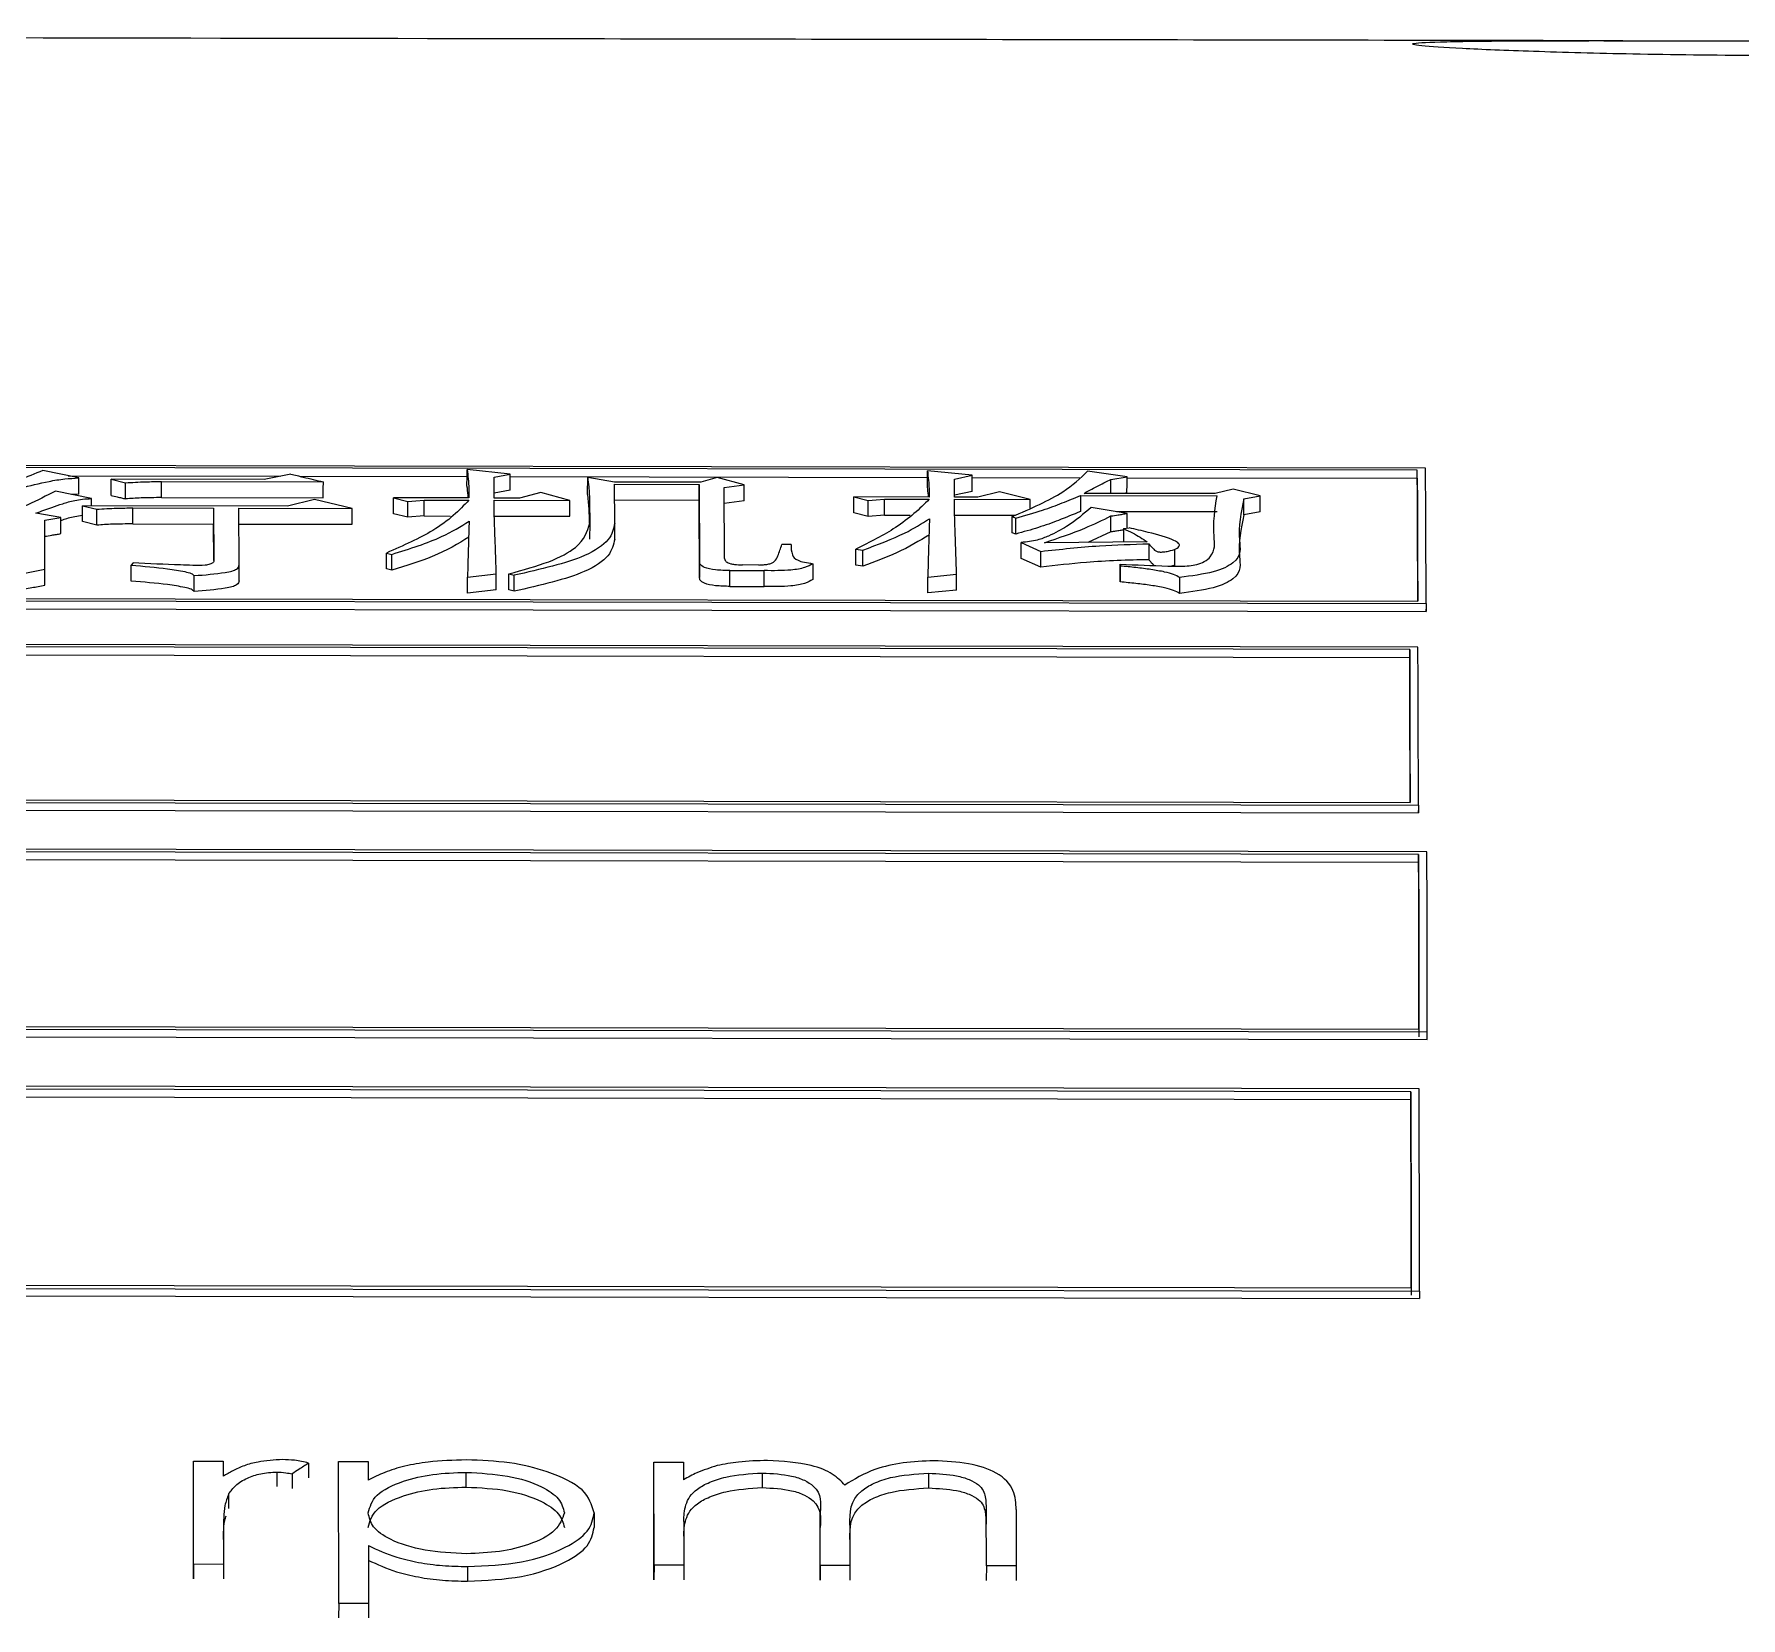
# Model space of a CAD drawing. Header units: millimetres. Extents: x 2451 to 4400, y 944 to 2322.
# Drawn here: x 2919.36 to 2929.63, y 2100.76 to 2110.29 of the extents above; entities that cross this region are included whole.
import ezdxf

# ---------------------------------------------------------------- set-up
doc = ezdxf.new("R2010")
doc.units = ezdxf.units.MM

msp = doc.modelspace()

# ---------------------------------------------------------------- linework, layer by layer
at = {"color": 7, "linetype": 'Continuous', "lineweight": 25}
for p, q in [((2927.73, 2107.678), (2905.747, 2107.719)), ((2927.68, 2107.666), (2905.797, 2107.707)), ((2919.627, 2107.62), (2919.411, 2107.664)), ((2919.564, 2107.633), (2920.841, 2107.63)), ((2919.627, 2107.523), (2919.627, 2107.62)), ((2919.822, 2107.515), (2919.822, 2107.612)), ((2919.822, 2107.612), (2919.909, 2107.591)), ((2920.742, 2107.61), (2919.822, 2107.612)), ((2920.904, 2107.643), (2920.742, 2107.61)), ((2920.958, 2107.63), (2921.964, 2107.628)), ((2922.223, 2107.643), (2921.964, 2107.67)), ((2922.126, 2107.625), (2922.223, 2107.643)), ((2922.127, 2107.499), (2922.126, 2107.625)), ((2922.223, 2107.628), (2924.733, 2107.623)), ((2922.688, 2107.525), (2922.689, 2107.622)), ((2922.851, 2107.595), (2922.689, 2107.622)), ((2923.467, 2107.623), (2923.37, 2107.594)), ((2923.63, 2107.578), (2923.467, 2107.623)), ((2925.003, 2107.636), (2924.733, 2107.662)), ((2924.895, 2107.612), (2925.003, 2107.636)), ((2924.896, 2107.505), (2924.895, 2107.612)), ((2925.003, 2107.623), (2925.649, 2107.621)), ((2925.934, 2107.626), (2925.696, 2107.66)), ((2925.836, 2107.611), (2925.934, 2107.626)), ((2925.934, 2107.621), (2927.68, 2107.618)), ((2927.68, 2107.618), (2927.68, 2107.666)), ((2919.704, 2107.496), (2919.487, 2107.541)), ((2919.627, 2107.523), (2919.584, 2107.521)), ((2919.908, 2107.494), (2919.909, 2107.591)), ((2920.125, 2107.502), (2920.125, 2107.598)), ((2920.125, 2107.598), (2921.099, 2107.596)), ((2920.125, 2107.502), (2921.098, 2107.5)), ((2921.521, 2107.501), (2921.607, 2107.479)), ((2921.975, 2107.5), (2921.521, 2107.501)), ((2921.521, 2107.404), (2921.521, 2107.501)), ((2922.223, 2107.547), (2922.126, 2107.529)), ((2922.278, 2107.499), (2922.127, 2107.499)), ((2922.408, 2107.533), (2922.278, 2107.499)), ((2922.581, 2107.485), (2922.408, 2107.533)), ((2923.37, 2107.594), (2922.851, 2107.595)), ((2922.851, 2107.582), (2923.359, 2107.581)), ((2922.852, 2107.348), (2922.851, 2107.582)), ((2923.359, 2107.581), (2923.361, 2107.117)), ((2923.359, 2107.485), (2923.359, 2107.581)), ((2923.511, 2107.563), (2923.63, 2107.578)), ((2923.513, 2107.136), (2923.511, 2107.563)), ((2924.29, 2107.506), (2924.377, 2107.485)), ((2924.744, 2107.505), (2924.29, 2107.506)), ((2924.29, 2107.41), (2924.29, 2107.506)), ((2925.003, 2107.539), (2924.896, 2107.516)), ((2925.036, 2107.505), (2924.896, 2107.505)), ((2925.166, 2107.536), (2925.036, 2107.505)), ((2925.35, 2107.491), (2925.166, 2107.536)), ((2925.653, 2107.514), (2926.475, 2107.513)), ((2926.464, 2107.526), (2925.675, 2107.527)), ((2925.933, 2107.53), (2925.915, 2107.527)), ((2926.572, 2107.552), (2926.464, 2107.526)), ((2926.735, 2107.512), (2926.572, 2107.552)), ((2926.637, 2107.494), (2926.735, 2107.512)), ((2919.52, 2107.381), (2919.369, 2107.408)), ((2919.649, 2107.357), (2919.65, 2107.453)), ((2919.65, 2107.453), (2919.736, 2107.432)), ((2920.883, 2107.451), (2919.65, 2107.453)), ((2919.704, 2107.453), (2919.704, 2107.496)), ((2919.736, 2107.336), (2919.736, 2107.432)), ((2919.952, 2107.343), (2919.953, 2107.44)), ((2919.953, 2107.44), (2920.439, 2107.439)), ((2920.439, 2107.439), (2920.441, 2107.125)), ((2920.439, 2107.439), (2920.439, 2107.342)), ((2920.591, 2107.438), (2921.272, 2107.437)), ((2920.592, 2107.097), (2920.591, 2107.438)), ((2921.045, 2107.491), (2920.883, 2107.451)), ((2921.272, 2107.437), (2921.045, 2107.491)), ((2921.607, 2107.383), (2921.521, 2107.404)), ((2921.607, 2107.383), (2921.607, 2107.479)), ((2921.705, 2107.487), (2921.975, 2107.486)), ((2921.705, 2107.391), (2921.705, 2107.487)), ((2922.127, 2107.486), (2922.581, 2107.485)), ((2922.127, 2107.405), (2922.127, 2107.486)), ((2922.7, 2107.477), (2922.701, 2107.348)), ((2922.7, 2107.381), (2922.7, 2107.477)), ((2923.359, 2107.485), (2922.851, 2107.486)), ((2923.361, 2107.021), (2923.359, 2107.485)), ((2923.63, 2107.482), (2923.511, 2107.466)), ((2924.376, 2107.388), (2924.29, 2107.41)), ((2924.376, 2107.388), (2924.377, 2107.485)), ((2924.474, 2107.396), (2924.376, 2107.388)), ((2924.474, 2107.492), (2924.744, 2107.492)), ((2924.474, 2107.396), (2924.474, 2107.492)), ((2924.474, 2107.396), (2924.63, 2107.396)), ((2924.896, 2107.492), (2925.35, 2107.491)), ((2924.896, 2107.411), (2924.896, 2107.492)), ((2925.35, 2107.439), (2925.35, 2107.491)), ((2925.935, 2107.407), (2925.718, 2107.442)), ((2926.475, 2107.416), (2925.87, 2107.417)), ((2926.637, 2107.397), (2926.637, 2107.494)), ((2926.734, 2107.416), (2926.637, 2107.397)), ((2919.423, 2107.365), (2919.52, 2107.381)), ((2919.424, 2107.07), (2919.423, 2107.365)), ((2919.736, 2107.336), (2919.649, 2107.357)), ((2919.952, 2107.343), (2920.439, 2107.342)), ((2920.44, 2107.123), (2920.439, 2107.342)), ((2920.591, 2107.342), (2921.272, 2107.341)), ((2921.705, 2107.391), (2921.607, 2107.383)), ((2921.705, 2107.391), (2921.861, 2107.39)), ((2922.126, 2107.39), (2922.581, 2107.389)), ((2922.7, 2107.347), (2922.7, 2107.381)), ((2922.701, 2107.348), (2922.7, 2107.252)), ((2922.852, 2107.252), (2922.852, 2107.348)), ((2922.852, 2107.252), (2922.852, 2107.348)), ((2924.896, 2107.395), (2925.259, 2107.395)), ((2925.242, 2107.387), (2925.264, 2107.378)), ((2925.242, 2107.29), (2925.242, 2107.387)), ((2925.264, 2107.282), (2925.264, 2107.378)), ((2925.837, 2107.295), (2925.698, 2107.232)), ((2925.837, 2107.295), (2925.837, 2107.391)), ((2925.913, 2107.315), (2925.946, 2107.32)), ((2925.913, 2107.315), (2925.913, 2107.234)), ((2923.913, 2107.219), (2923.858, 2107.219)), ((2924.302, 2107.191), (2924.345, 2107.185)), ((2924.302, 2107.095), (2924.302, 2107.191)), ((2925.264, 2107.282), (2925.242, 2107.29)), ((2925.297, 2107.231), (2925.416, 2107.178)), ((2926.054, 2107.235), (2925.438, 2107.23)), ((2926.065, 2107.224), (2926.065, 2107.128)), ((2926.222, 2107.095), (2926.222, 2107.192)), ((2919.954, 2107.109), (2919.943, 2107.095)), ((2919.943, 2106.999), (2919.943, 2107.095)), ((2920.592, 2107.001), (2920.592, 2107.097)), ((2921.479, 2107.168), (2921.511, 2107.16)), ((2923.361, 2107.117), (2923.361, 2107.021)), ((2923.718, 2107.096), (2923.621, 2107.097)), ((2924.043, 2107.104), (2924.043, 2107.009)), ((2924.345, 2107.089), (2924.302, 2107.095)), ((2925.416, 2107.082), (2925.297, 2107.135)), ((2925.892, 2107.005), (2925.893, 2107.101)), ((2925.893, 2107.09), (2925.892, 2106.994)), ((2925.893, 2107.101), (2925.893, 2107.09)), ((2926.221, 2107.096), (2926.201, 2107.089)), ((2919.262, 2107.039), (2919.424, 2107.07)), ((2920.322, 2106.936), (2920.322, 2107.032)), ((2921.511, 2107.064), (2921.479, 2107.072)), ((2921.966, 2107.023), (2922.139, 2107.043)), ((2921.966, 2106.927), (2921.966, 2107.023)), ((2922.215, 2106.947), (2922.215, 2107.042)), ((2922.215, 2107.042), (2922.247, 2107.034)), ((2923.545, 2107.063), (2923.751, 2107.062)), ((2923.545, 2106.967), (2923.545, 2107.063)), ((2923.751, 2106.967), (2923.751, 2107.062)), ((2924.735, 2107.023), (2924.908, 2107.04)), ((2924.735, 2106.928), (2924.735, 2107.023)), ((2925.892, 2106.994), (2925.892, 2107.005)), ((2926.25, 2107.021), (2926.25, 2106.925)), ((2905.75, 2106.906), (2927.733, 2106.865)), ((2905.8, 2106.919), (2927.683, 2106.878)), ((2922.139, 2106.947), (2921.966, 2106.927)), ((2922.247, 2106.938), (2922.215, 2106.947)), ((2923.545, 2106.967), (2923.751, 2106.967)), ((2924.908, 2106.945), (2924.735, 2106.928)), ((2905.75, 2106.857), (2927.733, 2106.816)), ((2927.733, 2106.865), (2927.733, 2106.817)), ((2927.733, 2106.816), (2927.733, 2106.83)), ((2927.684, 2106.602), (2905.701, 2106.643)), ((2927.634, 2106.588), (2905.751, 2106.629)), ((2905.751, 2106.581), (2927.634, 2106.54)), ((2927.634, 2106.588), (2927.634, 2106.54)), ((2905.704, 2105.692), (2927.687, 2105.651)), ((2905.754, 2105.707), (2927.637, 2105.667)), ((2927.687, 2105.651), (2927.687, 2105.604)), ((2905.704, 2105.645), (2927.687, 2105.604)), ((2927.687, 2105.604), (2927.687, 2105.618)), ((2927.738, 2105.369), (2905.755, 2105.41)), ((2927.688, 2105.353), (2905.805, 2105.394)), ((2905.805, 2105.347), (2927.688, 2105.307)), ((2927.688, 2105.353), (2927.688, 2105.307)), ((2905.757, 2104.327), (2927.74, 2104.286)), ((2905.807, 2104.344), (2927.69, 2104.303)), ((2905.757, 2104.281), (2927.74, 2104.24)), ((2927.74, 2104.24), (2927.74, 2104.253)), ((2927.691, 2103.943), (2905.708, 2103.984)), ((2927.641, 2103.925), (2905.758, 2103.965)), ((2905.758, 2103.92), (2927.641, 2103.879)), ((2927.641, 2103.925), (2927.641, 2103.879)), ((2905.76, 2102.787), (2927.643, 2102.746)), ((2905.71, 2102.722), (2927.693, 2102.681)), ((2905.711, 2102.767), (2927.693, 2102.726)), ((2927.693, 2102.726), (2927.693, 2102.681)), ((2920.317, 2101.613), (2920.318, 2101.702)), ((2920.318, 2101.082), (2920.318, 2101.702)), ((2920.318, 2101.702), (2920.497, 2101.702)), ((2920.497, 2101.702), (2920.497, 2101.612)), ((2921.189, 2101.612), (2921.189, 2101.7)), ((2921.191, 2100.846), (2921.189, 2101.7)), ((2921.189, 2101.7), (2921.369, 2101.7)), ((2921.369, 2101.7), (2921.369, 2101.587)), ((2923.087, 2101.608), (2923.087, 2101.697)), ((2923.088, 2101.077), (2923.087, 2101.697)), ((2923.087, 2101.697), (2923.266, 2101.697)), ((2923.266, 2101.697), (2923.266, 2101.59)), ((2920.318, 2100.994), (2920.317, 2101.613)), ((2920.82, 2101.637), (2920.819, 2101.549)), ((2921.958, 2101.546), (2921.958, 2101.635)), ((2923.087, 2100.989), (2923.087, 2101.608)), ((2923.739, 2101.631), (2923.739, 2101.543)), ((2924.74, 2101.63), (2924.74, 2101.541)), ((2920.529, 2101.505), (2920.529, 2101.417)), ((2922.728, 2101.392), (2922.728, 2101.303)), ((2923.267, 2101.34), (2923.267, 2101.076)), ((2923.267, 2101.34), (2923.267, 2101.251)), ((2924.087, 2101.393), (2924.087, 2101.304)), ((2924.088, 2101.075), (2924.087, 2101.393)), ((2925.087, 2101.412), (2925.087, 2101.323)), ((2925.088, 2101.073), (2925.087, 2101.412)), ((2925.267, 2101.411), (2925.267, 2101.072)), ((2920.498, 2101.292), (2920.498, 2101.081)), ((2924.087, 2100.987), (2924.087, 2101.304)), ((2924.267, 2101.318), (2924.267, 2101.074)), ((2921.37, 2101.194), (2921.37, 2100.846)), ((2920.318, 2101.082), (2920.318, 2100.994)), ((2920.498, 2101.081), (2920.318, 2101.082)), ((2921.966, 2101.068), (2921.966, 2100.98)), ((2923.088, 2101.077), (2923.087, 2100.989)), ((2923.267, 2101.076), (2923.088, 2101.077)), ((2924.088, 2101.075), (2924.087, 2100.987)), ((2924.267, 2101.074), (2924.088, 2101.075)), ((2925.088, 2101.073), (2925.087, 2100.985)), ((2925.267, 2101.072), (2925.088, 2101.073)), ((2921.191, 2100.846), (2921.19, 2100.759)), ((2921.37, 2100.846), (2921.191, 2100.846))]:
    msp.add_line(p, q, dxfattribs=at)
at = {"color": 7, "linetype": 'Continuous', "lineweight": 25, "flags": 128}
for points in [[(2921.963, 2107.573), (2921.964, 2107.627), (2921.964, 2107.67)], [(2922.223, 2107.547), (2922.223, 2107.601), (2922.223, 2107.643)], [(2924.733, 2107.565), (2924.733, 2107.619), (2924.733, 2107.662)], [(2925.003, 2107.539), (2925.003, 2107.593), (2925.003, 2107.636)], [(2925.836, 2107.527), (2925.836, 2107.568), (2925.836, 2107.611)], [(2925.933, 2107.53), (2925.934, 2107.584), (2925.934, 2107.626)], [(2921.098, 2107.5), (2921.098, 2107.554), (2921.099, 2107.596)], [(2923.63, 2107.482), (2923.63, 2107.536), (2923.63, 2107.578)], [(2925.653, 2107.514), (2925.653, 2107.46), (2925.653, 2107.418)], [(2926.734, 2107.416), (2926.735, 2107.47), (2926.735, 2107.512)], [(2921.272, 2107.341), (2921.272, 2107.395), (2921.272, 2107.437)], [(2921.607, 2107.479), (2921.656, 2107.483), (2921.705, 2107.487)], [(2922.581, 2107.389), (2922.581, 2107.443), (2922.581, 2107.485)], [(2924.377, 2107.485), (2924.425, 2107.489), (2924.474, 2107.492)], [(2925.934, 2107.318), (2925.935, 2107.365), (2925.935, 2107.407)], [(2919.52, 2107.285), (2919.52, 2107.339), (2919.52, 2107.381)], [(2925.297, 2107.135), (2925.297, 2107.159), (2925.297, 2107.183), (2925.297, 2107.231)], [(2921.479, 2107.072), (2921.479, 2107.114), (2921.479, 2107.141), (2921.479, 2107.168)], [(2921.511, 2107.064), (2921.511, 2107.106), (2921.511, 2107.133), (2921.511, 2107.16)], [(2924.345, 2107.089), (2924.345, 2107.113), (2924.345, 2107.137), (2924.345, 2107.161), (2924.345, 2107.185)], [(2925.416, 2107.082), (2925.416, 2107.106), (2925.416, 2107.13), (2925.416, 2107.154), (2925.416, 2107.178)], [(2919.424, 2106.975), (2919.424, 2107.028), (2919.424, 2107.07)], [(2922.139, 2106.947), (2922.139, 2107), (2922.139, 2107.043)], [(2922.247, 2106.938), (2922.247, 2106.98), (2922.247, 2107.007), (2922.247, 2107.034)], [(2924.908, 2106.945), (2924.908, 2106.998), (2924.908, 2107.04)], [(2927.74, 2104.24), (2927.74, 2104.265), (2927.74, 2104.286)], [(2921.01, 2101.691), (2921.01, 2101.646), (2921.01, 2101.602)], [(2920.911, 2101.626), (2920.911, 2101.581), (2920.911, 2101.538)], [(2920.498, 2101.081), (2920.498, 2101.032), (2920.498, 2100.994)], [(2923.267, 2101.076), (2923.267, 2101.027), (2923.267, 2100.989)], [(2924.267, 2101.074), (2924.267, 2101.025), (2924.267, 2100.987)], [(2925.267, 2101.072), (2925.267, 2101.023), (2925.267, 2100.985)], [(2921.37, 2100.846), (2921.37, 2100.797), (2921.37, 2100.759)]]:
    msp.add_lwpolyline(points, dxfattribs=at)
at = {"color": 7, "linetype": 'Continuous', "lineweight": 25}
for points, knots in [([(2928.916, 2110.251), (2926.875, 2110.255), (2921.047, 2110.265), (2913.696, 2110.277), (2908.399, 2110.288), (2906.895, 2110.291)], [0, 0, 0, 0, 0.278431, 0.79507, 1, 1, 1, 1]), ([(2932.153, 2110.224), (2932.132, 2110.228), (2932.089, 2110.236), (2931.767, 2110.243), (2931.277, 2110.247), (2930.617, 2110.249), (2929.837, 2110.25), (2929.024, 2110.252), (2928.312, 2110.252), (2927.828, 2110.247), (2927.624, 2110.237), (2927.671, 2110.222), (2927.928, 2110.204), (2928.37, 2110.186), (2928.984, 2110.169), (2929.737, 2110.16), (2930.552, 2110.162), (2931.308, 2110.175), (2931.863, 2110.196), (2932.123, 2110.213), (2932.145, 2110.221), (2932.153, 2110.224)], [0, 0, 0, 0, 0.046277, 0.092721, 0.141718, 0.195195, 0.253696, 0.315279, 0.376935, 0.434394, 0.485838, 0.533042, 0.579239, 0.627327, 0.67927, 0.736376, 0.797511, 0.859386, 0.918425, 0.971629, 1, 1, 1, 1]), ([(2919.411, 2107.664), (2919.316, 2107.626), (2919.144, 2107.558), (2918.895, 2107.507), (2918.784, 2107.484)], [0, 0, 0, 0, 0.5527905, 1, 1, 1, 1]), ([(2918.806, 2107.476), (2918.887, 2107.489), (2919.049, 2107.515), (2919.268, 2107.555), (2919.414, 2107.594), (2919.534, 2107.615), (2919.599, 2107.618), (2919.627, 2107.62)], [0, 0, 0, 0, 0.285278, 0.570817, 0.801554, 0.913771, 1, 1, 1, 1]), ([(2920.904, 2107.643), (2920.928, 2107.637), (2920.973, 2107.626), (2921.038, 2107.611), (2921.078, 2107.601), (2921.099, 2107.596)], [0, 0, 0, 0, 0.3807654, 0.6903825, 1, 1, 1, 1]), ([(2921.964, 2107.67), (2921.966, 2107.651), (2921.971, 2107.614), (2921.974, 2107.557), (2921.975, 2107.519), (2921.975, 2107.5)], [0, 0, 0, 0, 0.332208, 0.666083, 1, 1, 1, 1]), ([(2922.689, 2107.622), (2922.691, 2107.604), (2922.695, 2107.571), (2922.699, 2107.522), (2922.7, 2107.492), (2922.7, 2107.477)], [0, 0, 0, 0, 0.379842, 0.689899, 1, 1, 1, 1]), ([(2924.733, 2107.662), (2924.735, 2107.643), (2924.74, 2107.608), (2924.743, 2107.555), (2924.744, 2107.522), (2924.744, 2107.505)], [0, 0, 0, 0, 0.366861, 0.68341, 1, 1, 1, 1]), ([(2925.242, 2107.387), (2925.355, 2107.436), (2925.554, 2107.523), (2925.652, 2107.618), (2925.696, 2107.66)], [0, 0, 0, 0, 0.5629251, 1, 1, 1, 1]), ([(2925.675, 2107.527), (2925.69, 2107.536), (2925.721, 2107.552), (2925.774, 2107.58), (2925.813, 2107.6), (2925.836, 2107.611)], [0, 0, 0, 0, 0.295893, 0.591794, 1, 1, 1, 1]), ([(2927.683, 2106.878), (2927.683, 2106.964), (2927.682, 2107.135), (2927.681, 2107.399), (2927.68, 2107.571), (2927.68, 2107.666)], [0, 0, 0, 0, 0.309667, 0.619335, 1, 1, 1, 1]), ([(2927.68, 2107.618), (2927.68, 2107.543), (2927.681, 2107.394), (2927.682, 2107.148), (2927.682, 2106.972), (2927.683, 2106.878)], [0, 0, 0, 0, 0.318707, 0.637413, 1, 1, 1, 1]), ([(2927.733, 2106.865), (2927.733, 2106.95), (2927.732, 2107.122), (2927.731, 2107.395), (2927.73, 2107.575), (2927.73, 2107.678)], [0, 0, 0, 0, 0.300086, 0.600172, 1, 1, 1, 1]), ([(2919.487, 2107.541), (2919.379, 2107.485), (2919.184, 2107.384), (2918.863, 2107.307), (2918.72, 2107.273)], [0, 0, 0, 0, 0.553842, 1, 1, 1, 1]), ([(2919.822, 2107.515), (2919.834, 2107.512), (2919.855, 2107.507), (2919.884, 2107.5), (2919.9, 2107.496), (2919.908, 2107.494)], [0, 0, 0, 0, 0.428611, 0.714305, 1, 1, 1, 1]), ([(2920.125, 2107.502), (2920.084, 2107.501), (2920.01, 2107.501), (2919.94, 2107.496), (2919.908, 2107.494)], [0, 0, 0, 0, 0.5610855, 1, 1, 1, 1]), ([(2919.909, 2107.591), (2919.948, 2107.593), (2920.02, 2107.598), (2920.093, 2107.598), (2920.125, 2107.598)], [0, 0, 0, 0, 0.5588348, 1, 1, 1, 1]), ([(2921.971, 2107.5), (2921.97, 2107.505), (2921.969, 2107.53), (2921.966, 2107.554), (2921.963, 2107.573)], [0, 0, 0, 0, 0.2310266, 1, 1, 1, 1]), ([(2922.7, 2107.381), (2922.699, 2107.399), (2922.698, 2107.433), (2922.694, 2107.481), (2922.69, 2107.511), (2922.688, 2107.525)], [0, 0, 0, 0, 0.376571, 0.688263, 1, 1, 1, 1]), ([(2924.74, 2107.505), (2924.739, 2107.509), (2924.738, 2107.529), (2924.735, 2107.549), (2924.733, 2107.565)], [0, 0, 0, 0, 0.180054, 1, 1, 1, 1]), ([(2925.264, 2107.378), (2925.319, 2107.394), (2925.42, 2107.423), (2925.546, 2107.469), (2925.617, 2107.499), (2925.653, 2107.514)], [0, 0, 0, 0, 0.377164, 0.687877, 1, 1, 1, 1]), ([(2925.893, 2107.101), (2925.988, 2107.097), (2926.108, 2107.092), (2926.248, 2107.087), (2926.309, 2107.091), (2926.36, 2107.1), (2926.408, 2107.119), (2926.469, 2107.175), (2926.445, 2107.312), (2926.463, 2107.432), (2926.475, 2107.513)], [0, 0, 0, 0, 0.146697, 0.184744, 0.211969, 0.239276, 0.276246, 0.330265, 0.549672, 1, 1, 1, 1]), ([(2919.369, 2107.408), (2919.401, 2107.42), (2919.455, 2107.439), (2919.53, 2107.465), (2919.588, 2107.483), (2919.65, 2107.493), (2919.686, 2107.495), (2919.704, 2107.496)], [0, 0, 0, 0, 0.335742, 0.553226, 0.772641, 0.885172, 1, 1, 1, 1]), ([(2919.52, 2107.365), (2919.524, 2107.366), (2919.549, 2107.375), (2919.587, 2107.387), (2919.634, 2107.394), (2919.65, 2107.396)], [0, 0, 0, 0, 0.098466, 0.69868, 1, 1, 1, 1]), ([(2919.736, 2107.432), (2919.776, 2107.434), (2919.847, 2107.439), (2919.92, 2107.439), (2919.953, 2107.44)], [0, 0, 0, 0, 0.558835, 1, 1, 1, 1]), ([(2921.975, 2107.486), (2921.915, 2107.424), (2921.806, 2107.313), (2921.579, 2107.213), (2921.479, 2107.168)], [0, 0, 0, 0, 0.556811, 1, 1, 1, 1]), ([(2922.139, 2107.043), (2922.138, 2107.084), (2922.135, 2107.166), (2922.131, 2107.287), (2922.128, 2107.365), (2922.127, 2107.405)], [0, 0, 0, 0, 0.336206, 0.668098, 1, 1, 1, 1]), ([(2924.744, 2107.492), (2924.685, 2107.434), (2924.579, 2107.331), (2924.387, 2107.234), (2924.302, 2107.191)], [0, 0, 0, 0, 0.557416, 1, 1, 1, 1]), ([(2924.908, 2107.04), (2924.906, 2107.121), (2924.903, 2107.225), (2924.898, 2107.347), (2924.897, 2107.39), (2924.896, 2107.411)], [0, 0, 0, 0, 0.644314, 0.822156, 1, 1, 1, 1]), ([(2925.653, 2107.418), (2925.61, 2107.4), (2925.531, 2107.367), (2925.403, 2107.321), (2925.31, 2107.295), (2925.264, 2107.282)], [0, 0, 0, 0, 0.373683, 0.685695, 1, 1, 1, 1]), ([(2925.718, 2107.442), (2925.673, 2107.404), (2925.605, 2107.345), (2925.486, 2107.28), (2925.399, 2107.244), (2925.331, 2107.235), (2925.297, 2107.231)], [0, 0, 0, 0, 0.493368, 0.753202, 0.8753, 1, 1, 1, 1]), ([(2925.837, 2107.391), (2925.852, 2107.393), (2925.875, 2107.397), (2925.907, 2107.402), (2925.926, 2107.405), (2925.935, 2107.407)], [0, 0, 0, 0, 0.439714, 0.719857, 1, 1, 1, 1]), ([(2926.637, 2107.494), (2926.62, 2107.412), (2926.594, 2107.287), (2926.629, 2107.13), (2926.464, 2107.049), (2926.322, 2107.03), (2926.25, 2107.021)], [0, 0, 0, 0, 0.494392, 0.750968, 0.872337, 1, 1, 1, 1]), ([(2926.637, 2107.397), (2926.62, 2107.315), (2926.594, 2107.191), (2926.629, 2107.034), (2926.463, 2106.953), (2926.322, 2106.935), (2926.25, 2106.925)], [0, 0, 0, 0, 0.494308, 0.750843, 0.872236, 1, 1, 1, 1]), ([(2919.952, 2107.343), (2919.911, 2107.343), (2919.838, 2107.343), (2919.767, 2107.338), (2919.736, 2107.336)], [0, 0, 0, 0, 0.561086, 1, 1, 1, 1]), ([(2921.511, 2107.16), (2921.619, 2107.194), (2921.809, 2107.255), (2921.925, 2107.328), (2921.976, 2107.36)], [0, 0, 0, 0, 0.5641531, 1, 1, 1, 1]), ([(2921.976, 2107.36), (2921.974, 2107.319), (2921.972, 2107.243), (2921.969, 2107.13), (2921.967, 2107.059), (2921.966, 2107.023)], [0, 0, 0, 0, 0.377433, 0.688713, 1, 1, 1, 1]), ([(2922.215, 2107.042), (2922.3, 2107.066), (2922.468, 2107.112), (2922.662, 2107.217), (2922.686, 2107.298), (2922.701, 2107.348)], [0, 0, 0, 0, 0.287345, 0.567752, 1, 1, 1, 1]), ([(2922.852, 2107.348), (2922.845, 2107.314), (2922.83, 2107.247), (2922.659, 2107.128), (2922.405, 2107.07), (2922.247, 2107.034)], [0, 0, 0, 0, 0.274099, 0.551293, 1, 1, 1, 1]), ([(2924.345, 2107.185), (2924.434, 2107.219), (2924.592, 2107.278), (2924.698, 2107.345), (2924.745, 2107.374)], [0, 0, 0, 0, 0.562907, 1, 1, 1, 1]), ([(2924.745, 2107.374), (2924.744, 2107.329), (2924.741, 2107.25), (2924.738, 2107.133), (2924.736, 2107.06), (2924.735, 2107.023)], [0, 0, 0, 0, 0.389657, 0.694825, 1, 1, 1, 1]), ([(2925.438, 2107.23), (2925.522, 2107.259), (2925.671, 2107.31), (2925.787, 2107.366), (2925.837, 2107.391)], [0, 0, 0, 0, 0.562142, 1, 1, 1, 1]), ([(2925.913, 2107.307), (2925.906, 2107.306), (2925.89, 2107.303), (2925.864, 2107.299), (2925.846, 2107.296), (2925.837, 2107.295)], [0, 0, 0, 0, 0.285222, 0.642611, 1, 1, 1, 1]), ([(2925.913, 2107.315), (2925.932, 2107.306), (2925.968, 2107.29), (2926.013, 2107.263), (2926.041, 2107.244), (2926.054, 2107.235)], [0, 0, 0, 0, 0.328446, 0.663725, 1, 1, 1, 1]), ([(2926.065, 2107.224), (2926.074, 2107.213), (2926.085, 2107.198), (2926.103, 2107.183), (2926.114, 2107.178), (2926.123, 2107.175), (2926.132, 2107.174), (2926.142, 2107.174), (2926.16, 2107.175), (2926.193, 2107.181), (2926.23, 2107.193), (2926.252, 2107.21), (2926.246, 2107.228), (2926.195, 2107.258), (2926.08, 2107.288), (2925.984, 2107.311), (2925.946, 2107.32)], [0, 0, 0, 0, 0.1352787, 0.1730483, 0.1920707, 0.206023, 0.215638, 0.2252863, 0.2400919, 0.2788712, 0.3567079, 0.4250334, 0.4867359, 0.5683778, 0.8262992, 1, 1, 1, 1]), ([(2919.423, 2107.269), (2919.437, 2107.271), (2919.46, 2107.275), (2919.493, 2107.28), (2919.511, 2107.283), (2919.52, 2107.285)], [0, 0, 0, 0, 0.43988, 0.71994, 1, 1, 1, 1]), ([(2921.975, 2107.264), (2921.909, 2107.224), (2921.789, 2107.151), (2921.597, 2107.091), (2921.511, 2107.064)], [0, 0, 0, 0, 0.5553232, 1, 1, 1, 1]), ([(2922.852, 2107.252), (2922.844, 2107.218), (2922.83, 2107.151), (2922.658, 2107.032), (2922.404, 2106.974), (2922.247, 2106.938)], [0, 0, 0, 0, 0.274006, 0.551155, 1, 1, 1, 1]), ([(2923.718, 2107.096), (2923.728, 2107.097), (2923.747, 2107.097), (2923.775, 2107.101), (2923.797, 2107.107), (2923.823, 2107.124), (2923.838, 2107.162), (2923.85, 2107.197), (2923.858, 2107.219)], [0, 0, 0, 0, 0.05967, 0.118429, 0.184852, 0.250461, 0.507615, 1, 1, 1, 1]), ([(2923.913, 2107.219), (2923.913, 2107.199), (2923.913, 2107.167), (2923.937, 2107.128), (2923.992, 2107.112), (2924.026, 2107.107), (2924.043, 2107.104)], [0, 0, 0, 0, 0.4924249, 0.7493713, 0.8730024, 1, 1, 1, 1]), ([(2924.745, 2107.278), (2924.684, 2107.241), (2924.576, 2107.175), (2924.416, 2107.115), (2924.345, 2107.089)], [0, 0, 0, 0, 0.55676, 1, 1, 1, 1]), ([(2925.416, 2107.178), (2925.532, 2107.191), (2925.741, 2107.214), (2925.966, 2107.221), (2926.065, 2107.224)], [0, 0, 0, 0, 0.555184, 1, 1, 1, 1]), ([(2919.943, 2107.095), (2920.018, 2107.089), (2920.13, 2107.079), (2920.248, 2107.061), (2920.307, 2107.046), (2920.317, 2107.037), (2920.322, 2107.032)], [0, 0, 0, 0, 0.509997, 0.771564, 0.888056, 1, 1, 1, 1]), ([(2920.441, 2107.125), (2920.44, 2107.12), (2920.44, 2107.111), (2920.418, 2107.1), (2920.377, 2107.091), (2920.312, 2107.094), (2920.169, 2107.098), (2920.049, 2107.104), (2919.954, 2107.109)], [0, 0, 0, 0, 0.101321, 0.162787, 0.225849, 0.357374, 0.489104, 1, 1, 1, 1]), ([(2920.322, 2107.032), (2920.386, 2107.037), (2920.467, 2107.043), (2920.551, 2107.059), (2920.587, 2107.075), (2920.59, 2107.088), (2920.592, 2107.097)], [0, 0, 0, 0, 0.516375, 0.647506, 0.774622, 1, 1, 1, 1]), ([(2923.545, 2107.063), (2923.516, 2107.063), (2923.458, 2107.064), (2923.39, 2107.079), (2923.364, 2107.099), (2923.362, 2107.111), (2923.361, 2107.117)], [0, 0, 0, 0, 0.29448, 0.575685, 0.789002, 1, 1, 1, 1]), ([(2923.513, 2107.136), (2923.513, 2107.132), (2923.514, 2107.122), (2923.528, 2107.111), (2923.549, 2107.103), (2923.578, 2107.098), (2923.604, 2107.097), (2923.621, 2107.097)], [0, 0, 0, 0, 0.240495, 0.482787, 0.614022, 0.748664, 1, 1, 1, 1]), ([(2924.043, 2107.104), (2924.029, 2107.096), (2924.001, 2107.079), (2923.894, 2107.06), (2923.806, 2107.062), (2923.751, 2107.062)], [0, 0, 0, 0, 0.268853, 0.54428, 1, 1, 1, 1]), ([(2926.065, 2107.128), (2925.938, 2107.125), (2925.712, 2107.119), (2925.506, 2107.093), (2925.416, 2107.082)], [0, 0, 0, 0, 0.565055, 1, 1, 1, 1]), ([(2926.25, 2107.021), (2926.239, 2107.027), (2926.217, 2107.04), (2926.155, 2107.056), (2926.078, 2107.069), (2925.987, 2107.081), (2925.924, 2107.087), (2925.893, 2107.09)], [0, 0, 0, 0, 0.162483, 0.329922, 0.550777, 0.774649, 1, 1, 1, 1]), ([(2926.097, 2107.093), (2926.094, 2107.096), (2926.082, 2107.107), (2926.072, 2107.119), (2926.065, 2107.128)], [0, 0, 0, 0, 0.249115, 1, 1, 1, 1]), ([(2920.322, 2106.936), (2920.317, 2106.941), (2920.307, 2106.951), (2920.248, 2106.965), (2920.13, 2106.984), (2920.017, 2106.993), (2919.943, 2106.999)], [0, 0, 0, 0, 0.111858, 0.228316, 0.489892, 1, 1, 1, 1]), ([(2920.592, 2107.001), (2920.59, 2106.992), (2920.587, 2106.979), (2920.551, 2106.964), (2920.467, 2106.948), (2920.386, 2106.941), (2920.322, 2106.936)], [0, 0, 0, 0, 0.225215, 0.352286, 0.483428, 1, 1, 1, 1]), ([(2923.545, 2106.967), (2923.516, 2106.968), (2923.458, 2106.969), (2923.39, 2106.983), (2923.364, 2107.003), (2923.362, 2107.015), (2923.361, 2107.021)], [0, 0, 0, 0, 0.294663, 0.575915, 0.789136, 1, 1, 1, 1]), ([(2924.043, 2107.009), (2924.029, 2107), (2924.001, 2106.983), (2923.894, 2106.965), (2923.806, 2106.966), (2923.751, 2106.967)], [0, 0, 0, 0, 0.2686949, 0.5441183, 1, 1, 1, 1]), ([(2926.25, 2106.925), (2926.239, 2106.931), (2926.217, 2106.944), (2926.155, 2106.96), (2926.078, 2106.974), (2925.987, 2106.985), (2925.924, 2106.991), (2925.892, 2106.994)], [0, 0, 0, 0, 0.162392, 0.329798, 0.550664, 0.774584, 1, 1, 1, 1]), ([(2919.262, 2106.944), (2919.276, 2106.946), (2919.303, 2106.952), (2919.357, 2106.962), (2919.397, 2106.97), (2919.424, 2106.975)], [0, 0, 0, 0, 0.2568416, 0.5136831, 1, 1, 1, 1]), ([(2927.637, 2105.667), (2927.637, 2105.766), (2927.636, 2105.964), (2927.635, 2106.273), (2927.634, 2106.476), (2927.634, 2106.588)], [0, 0, 0, 0, 0.309667, 0.619335, 1, 1, 1, 1]), ([(2927.687, 2105.651), (2927.687, 2105.75), (2927.686, 2105.949), (2927.685, 2106.268), (2927.684, 2106.48), (2927.684, 2106.602)], [0, 0, 0, 0, 0.300086, 0.600172, 1, 1, 1, 1]), ([(2927.634, 2106.54), (2927.635, 2106.375), (2927.635, 2106.095), (2927.636, 2105.791), (2927.637, 2105.667)], [0, 0, 0, 0, 0.589189, 1, 1, 1, 1]), ([(2927.69, 2104.303), (2927.69, 2104.416), (2927.69, 2104.641), (2927.689, 2104.992), (2927.688, 2105.225), (2927.688, 2105.353)], [0, 0, 0, 0, 0.309667, 0.619335, 1, 1, 1, 1]), ([(2927.74, 2104.286), (2927.74, 2104.398), (2927.74, 2104.624), (2927.739, 2104.987), (2927.738, 2105.23), (2927.738, 2105.369)], [0, 0, 0, 0, 0.300086, 0.600172, 1, 1, 1, 1]), ([(2927.688, 2105.307), (2927.688, 2105.117), (2927.689, 2104.779), (2927.69, 2104.417), (2927.69, 2104.257)], [0, 0, 0, 0, 0.559998, 1, 1, 1, 1]), ([(2927.643, 2102.746), (2927.643, 2102.872), (2927.643, 2103.123), (2927.642, 2103.517), (2927.641, 2103.78), (2927.641, 2103.925)], [0, 0, 0, 0, 0.309667, 0.619335, 1, 1, 1, 1]), ([(2927.693, 2102.726), (2927.693, 2102.852), (2927.693, 2103.104), (2927.692, 2103.511), (2927.691, 2103.786), (2927.691, 2103.943)], [0, 0, 0, 0, 0.300086, 0.600172, 1, 1, 1, 1]), ([(2927.641, 2103.879), (2927.642, 2103.665), (2927.642, 2103.284), (2927.643, 2102.879), (2927.643, 2102.701)], [0, 0, 0, 0, 0.559998, 1, 1, 1, 1]), ([(2920.854, 2101.712), (2920.803, 2101.709), (2920.72, 2101.704), (2920.622, 2101.676), (2920.553, 2101.646), (2920.516, 2101.623), (2920.497, 2101.612)], [0, 0, 0, 0, 0.347887, 0.569141, 0.786135, 1, 1, 1, 1]), ([(2921.01, 2101.691), (2920.982, 2101.697), (2920.933, 2101.709), (2920.878, 2101.711), (2920.854, 2101.712)], [0, 0, 0, 0, 0.556713, 1, 1, 1, 1]), ([(2921.01, 2101.691), (2921, 2101.684), (2920.981, 2101.672), (2920.948, 2101.65), (2920.925, 2101.635), (2920.911, 2101.626)], [0, 0, 0, 0, 0.29106, 0.582113, 1, 1, 1, 1]), ([(2921.959, 2101.71), (2921.881, 2101.708), (2921.754, 2101.704), (2921.588, 2101.674), (2921.465, 2101.637), (2921.401, 2101.603), (2921.369, 2101.587)], [0, 0, 0, 0, 0.346738, 0.568766, 0.786522, 1, 1, 1, 1]), ([(2922.728, 2101.392), (2922.714, 2101.439), (2922.684, 2101.537), (2922.469, 2101.638), (2922.221, 2101.7), (2922.047, 2101.707), (2921.959, 2101.71)], [0, 0, 0, 0, 0.26655, 0.543447, 0.769376, 1, 1, 1, 1]), ([(2923.469, 2101.676), (2923.426, 2101.662), (2923.35, 2101.638), (2923.292, 2101.605), (2923.266, 2101.59)], [0, 0, 0, 0, 0.564241, 1, 1, 1, 1]), ([(2923.77, 2101.706), (2923.711, 2101.705), (2923.607, 2101.702), (2923.511, 2101.684), (2923.469, 2101.676)], [0, 0, 0, 0, 0.562438, 1, 1, 1, 1]), ([(2924.236, 2101.558), (2924.214, 2101.581), (2924.171, 2101.628), (2924.01, 2101.692), (2923.862, 2101.701), (2923.77, 2101.706)], [0, 0, 0, 0, 0.269907, 0.5479671, 1, 1, 1, 1]), ([(2924.771, 2101.705), (2924.709, 2101.702), (2924.585, 2101.697), (2924.385, 2101.651), (2924.292, 2101.593), (2924.236, 2101.558)], [0, 0, 0, 0, 0.288581, 0.57183, 1, 1, 1, 1]), ([(2925.267, 2101.411), (2925.265, 2101.449), (2925.262, 2101.527), (2925.173, 2101.632), (2924.982, 2101.695), (2924.842, 2101.701), (2924.771, 2101.705)], [0, 0, 0, 0, 0.270601, 0.5427954, 0.7675493, 1, 1, 1, 1]), ([(2920.529, 2101.505), (2920.542, 2101.522), (2920.567, 2101.557), (2920.633, 2101.6), (2920.72, 2101.63), (2920.786, 2101.635), (2920.82, 2101.637)], [0, 0, 0, 0, 0.27091, 0.546501, 0.770523, 1, 1, 1, 1]), ([(2920.82, 2101.637), (2920.837, 2101.636), (2920.869, 2101.634), (2920.899, 2101.628), (2920.911, 2101.626)], [0, 0, 0, 0, 0.561605, 1, 1, 1, 1]), ([(2921.369, 2101.391), (2921.379, 2101.428), (2921.4, 2101.503), (2921.563, 2101.582), (2921.756, 2101.628), (2921.89, 2101.633), (2921.958, 2101.635)], [0, 0, 0, 0, 0.266696, 0.543155, 0.769236, 1, 1, 1, 1]), ([(2921.369, 2101.303), (2921.379, 2101.34), (2921.399, 2101.415), (2921.563, 2101.494), (2921.756, 2101.54), (2921.89, 2101.544), (2921.958, 2101.546)], [0, 0, 0, 0, 0.266526, 0.542947, 0.769104, 1, 1, 1, 1]), ([(2921.958, 2101.635), (2922.043, 2101.63), (2922.211, 2101.622), (2922.407, 2101.559), (2922.526, 2101.478), (2922.541, 2101.42), (2922.549, 2101.391)], [0, 0, 0, 0, 0.292093, 0.575319, 0.790291, 1, 1, 1, 1]), ([(2921.958, 2101.546), (2922.043, 2101.542), (2922.211, 2101.534), (2922.406, 2101.47), (2922.526, 2101.389), (2922.541, 2101.331), (2922.549, 2101.303)], [0, 0, 0, 0, 0.292251, 0.575528, 0.79043, 1, 1, 1, 1]), ([(2923.267, 2101.34), (2923.268, 2101.373), (2923.271, 2101.44), (2923.322, 2101.524), (2923.421, 2101.577), (2923.548, 2101.619), (2923.663, 2101.627), (2923.739, 2101.631)], [0, 0, 0, 0, 0.241249, 0.48337, 0.613317, 0.746555, 1, 1, 1, 1]), ([(2923.739, 2101.631), (2923.8, 2101.628), (2923.894, 2101.623), (2923.996, 2101.589), (2924.099, 2101.52), (2924.092, 2101.449), (2924.087, 2101.393)], [0, 0, 0, 0, 0.254776, 0.388246, 0.517316, 1, 1, 1, 1]), ([(2924.267, 2101.318), (2924.266, 2101.392), (2924.265, 2101.485), (2924.409, 2101.571), (2924.539, 2101.617), (2924.661, 2101.624), (2924.74, 2101.63)], [0, 0, 0, 0, 0.482183, 0.612123, 0.745589, 1, 1, 1, 1]), ([(2924.74, 2101.63), (2924.798, 2101.627), (2924.886, 2101.623), (2924.986, 2101.593), (2925.061, 2101.552), (2925.085, 2101.487), (2925.086, 2101.437), (2925.087, 2101.412)], [0, 0, 0, 0, 0.254481, 0.388133, 0.517722, 0.758818, 1, 1, 1, 1]), ([(2920.529, 2101.505), (2920.521, 2101.482), (2920.503, 2101.435), (2920.499, 2101.364), (2920.498, 2101.316), (2920.498, 2101.292)], [0, 0, 0, 0, 0.329099, 0.664237, 1, 1, 1, 1]), ([(2923.267, 2101.251), (2923.268, 2101.285), (2923.271, 2101.352), (2923.322, 2101.436), (2923.421, 2101.489), (2923.548, 2101.531), (2923.663, 2101.538), (2923.739, 2101.543)], [0, 0, 0, 0, 0.2411219, 0.483147, 0.6130948, 0.7463796, 1, 1, 1, 1]), ([(2923.739, 2101.543), (2923.8, 2101.54), (2923.894, 2101.535), (2923.996, 2101.5), (2924.098, 2101.431), (2924.092, 2101.36), (2924.087, 2101.304)], [0, 0, 0, 0, 0.254965, 0.388484, 0.517546, 1, 1, 1, 1]), ([(2924.267, 2101.23), (2924.266, 2101.303), (2924.265, 2101.397), (2924.409, 2101.483), (2924.539, 2101.528), (2924.66, 2101.536), (2924.74, 2101.541)], [0, 0, 0, 0, 0.481957, 0.611894, 0.745406, 1, 1, 1, 1]), ([(2924.74, 2101.541), (2924.798, 2101.538), (2924.886, 2101.534), (2924.985, 2101.505), (2925.061, 2101.464), (2925.084, 2101.398), (2925.086, 2101.348), (2925.087, 2101.323)], [0, 0, 0, 0, 0.254665, 0.388369, 0.517958, 0.758946, 1, 1, 1, 1]), ([(2920.498, 2101.23), (2920.498, 2101.245), (2920.499, 2101.283), (2920.501, 2101.331), (2920.512, 2101.364), (2920.515, 2101.373)], [0, 0, 0, 0, 0.308091, 0.80703, 1, 1, 1, 1]), ([(2921.961, 2101.145), (2921.876, 2101.149), (2921.708, 2101.158), (2921.507, 2101.22), (2921.387, 2101.304), (2921.375, 2101.362), (2921.369, 2101.391)], [0, 0, 0, 0, 0.2920498, 0.5758729, 0.7903749, 1, 1, 1, 1]), ([(2922.549, 2101.391), (2922.536, 2101.355), (2922.511, 2101.281), (2922.352, 2101.2), (2922.161, 2101.153), (2922.028, 2101.148), (2921.961, 2101.145)], [0, 0, 0, 0, 0.266814, 0.543252, 0.769388, 1, 1, 1, 1]), ([(2921.966, 2101.068), (2922.078, 2101.073), (2922.298, 2101.083), (2922.548, 2101.17), (2922.705, 2101.278), (2922.721, 2101.354), (2922.728, 2101.392)], [0, 0, 0, 0, 0.292071, 0.575308, 0.790142, 1, 1, 1, 1]), ([(2921.966, 2100.98), (2922.077, 2100.985), (2922.298, 2100.995), (2922.547, 2101.082), (2922.705, 2101.189), (2922.72, 2101.266), (2922.728, 2101.303)], [0, 0, 0, 0, 0.292232, 0.575516, 0.79028, 1, 1, 1, 1]), ([(2921.37, 2101.194), (2921.424, 2101.169), (2921.514, 2101.128), (2921.67, 2101.091), (2921.815, 2101.071), (2921.916, 2101.069), (2921.966, 2101.068)], [0, 0, 0, 0, 0.332189, 0.552163, 0.775308, 1, 1, 1, 1]), ([(2921.369, 2101.106), (2921.423, 2101.081), (2921.513, 2101.04), (2921.67, 2101.003), (2921.815, 2100.983), (2921.915, 2100.981), (2921.966, 2100.98)], [0, 0, 0, 0, 0.332096, 0.552068, 0.775251, 1, 1, 1, 1])]:
    msp.add_open_spline(points, degree=3, knots=knots, dxfattribs=at)

doc.saveas('drawing.dxf')
